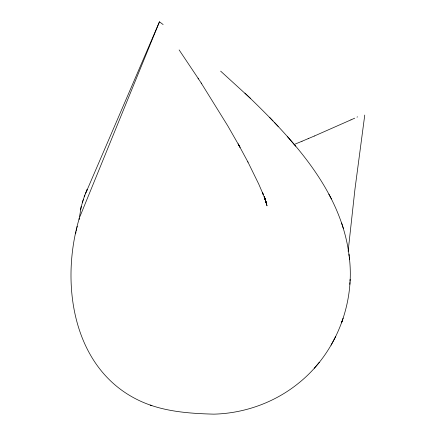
<?xml version="1.0" encoding="UTF-8"?>
<svg xmlns="http://www.w3.org/2000/svg" width="436" height="436" viewBox="0 0 436 436"><rect width="100%" height="100%" fill="white"/><g stroke="black" fill="none" stroke-linecap="round" stroke-linejoin="round"><path stroke-width="0.65" d="M84.404 196.249L81.298 206.293L79.09 219.281L79.39 218.011C59.966 282.272 72.076 368.295 138.599 400.264C161.903 411.546 188.39 413.481 213.874 414.146C244.58 413.372 275.007 402.412 298.834 382.961C335.66 353.383 355.002 304.257 349.334 257.485M349.825 284.337L349.934 282.506M350.004 281.144L350.113 279.323M348.124 251.354L354.92 189.48L364.758 115.071M76.028 231.718L75.581 233.821M76.284 230.551L76.758 228.437M80.491 209.874L81.298 206.293M76.976 227.532L77.248 226.333M79.968 216.512L159.462 21.8L163.14 24.563M83.014 200.315L82.241 202.795M83.194 199.732L83.385 199.154M343.159 318.122L341.519 322.853L342.107 321.168M84.442 196.156L159.462 21.8M84.878 194.996L84.192 196.827M85.947 192.347L85.565 193.257M86.056 192.107L87.26 189.338L86.23 191.687M335.627 336.614L331.077 345.159M319.294 362.349L314.323 368.202M356.997 117.121L357.569 116.853M354.708 118.167L350.969 119.867M350.969 119.867L314.361 136.016M314.394 136.005L308.165 138.653M308.198 138.643L301.968 141.264M302.006 141.248L294.126 144.518M150.202 405.099L151.892 405.676M220.643 71.139L250.357 98.285M244.928 93.113C292.022 138.376 342.887 191.311 349.568 259.643M269.486 117.246L273.029 120.985M274.462 122.489L278.179 126.407M287.52 136.713L291.33 141.166M291.684 141.564L295.63 146.174M179.12 49.922L198.56 78.971M198.026 78.153L201.705 83.81M201.17 82.982L227.696 125.731L240.045 147.308L238.138 143.88L248.024 162.187M331.431 198.98L328.853 194.129M247.79 161.745L258.69 183.97L263.279 194.598L262.456 192.494L266.238 202.517L264.325 196.652L267.028 205.836L264.309 196.396L265.933 202.141L265.023 198.734M341.622 222.987L342.342 225.243M342.696 226.3L343.421 228.578M348.958 254.15L349.192 256.292"/></g></svg>
